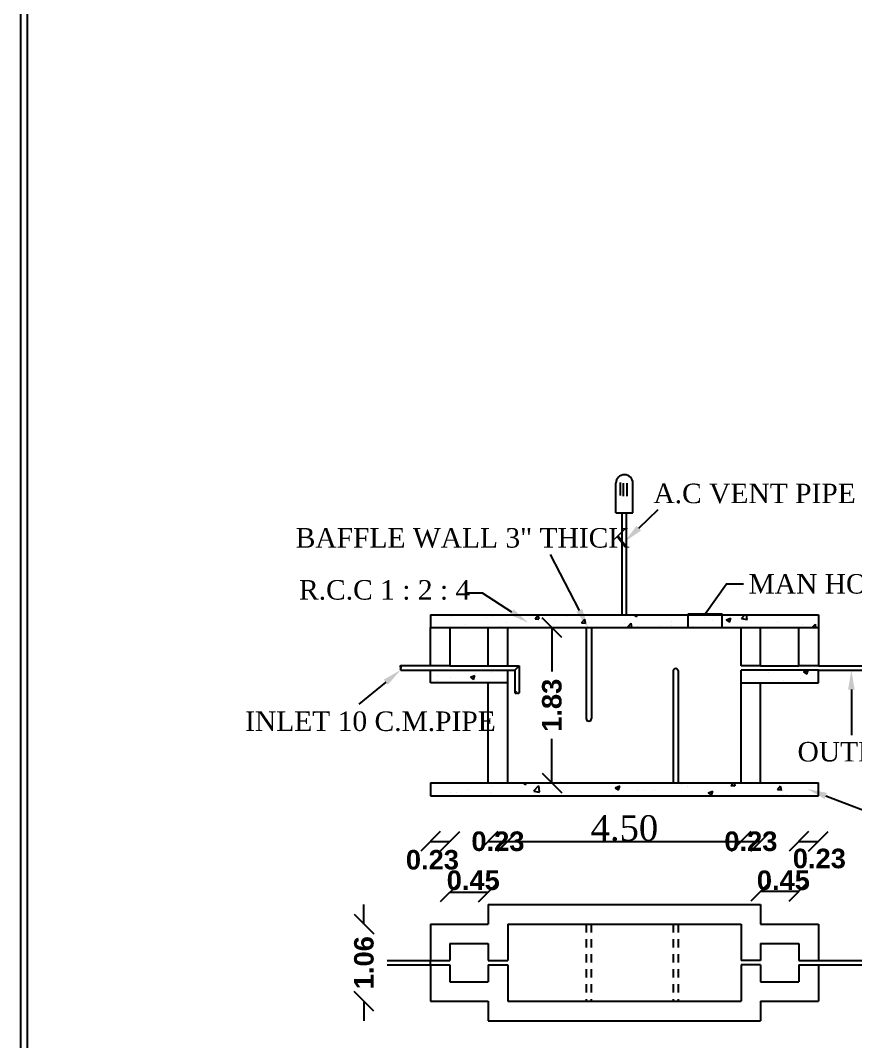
# Model space of a CAD drawing. Header units: metres. Extents: x 5701 to 70840, y 2546 to 3839.
# Drawn here: x 5971.6 to 5984.11, y 2608.38 to 2623.68 of the extents above; entities that cross this region are included whole.
import ezdxf

# ---------------------------------------------------------------- set-up
doc = ezdxf.new("R2010")
doc.units = ezdxf.units.M
doc.linetypes.add('HIDDEN', pattern=[0.375, 0.25, -0.125])
doc.styles.add('1', font='times.ttf')
doc.styles.add('ROMAN', font='times.ttf')
doc.styles.add('style1', font='arialbd.ttf', dxfattribs={"height": 0.24})

# ---------------------------------------------------------------- blocks, each defined once
blk = doc.blocks.new('_Oblique')
at = {"color": 0, "linetype": 'ByBlock', "lineweight": -2}
blk.add_line((-0.5, -0.5), (0.5, 0.5), dxfattribs=at)
blk = doc.blocks.new('S72')
at = {"ltscale": 0.02}
for p, q in [((19331.412, 56190.147), (19331.412, 56190.592)), ((19331.477, 56190.605), (19331.477, 56190.409)), ((19331.521, 56190.594), (19331.521, 56190.398)), ((19331.576, 56190.594), (19331.576, 56190.398)), ((19331.666, 56190.147), (19331.666, 56190.592)), ((19331.412, 56190.147), (19331.666, 56190.147)), ((19331.507, 56190.147), (19331.571, 56190.147)), ((19331.507, 56188.62), (19331.507, 56190.147)), ((19331.571, 56188.62), (19331.571, 56190.147)), ((19328.633, 56188.62), (19334.445, 56188.62)), ((19328.633, 56188.62), (19328.633, 56188.429)), ((19328.953, 56188.6), (19328.953, 56188.6)), ((19329.471, 56188.578), (19329.471, 56188.578)), ((19329.539, 56188.62), (19329.564, 56188.618)), ((19329.565, 56188.617), (19329.564, 56188.62)), ((19329.988, 56188.556), (19329.988, 56188.556)), ((19330.202, 56188.562), (19330.248, 56188.618)), ((19330.202, 56188.562), (19330.259, 56188.557)), ((19330.26, 56188.557), (19330.249, 56188.617)), ((19330.256, 56188.567), (19330.256, 56188.567)), ((19330.303, 56188.553), (19330.303, 56188.553)), ((19330.671, 56188.601), (19330.671, 56188.601)), ((19330.897, 56188.502), (19330.944, 56188.557)), ((19330.955, 56188.496), (19330.944, 56188.556)), ((19331.04, 56188.61), (19331.04, 56188.61)), ((19331.677, 56188.62), (19331.722, 56188.59)), ((19331.722, 56188.59), (19331.732, 56188.62)), ((19332.736, 56188.588), (19332.736, 56188.588)), ((19332.859, 56188.54), (19332.859, 56188.54)), ((19333.066, 56188.545), (19333.134, 56188.571)), ((19333.066, 56188.545), (19333.114, 56188.513)), ((19333.115, 56188.513), (19333.134, 56188.571)), ((19333.293, 56188.564), (19333.346, 56188.62)), ((19333.293, 56188.564), (19333.379, 56188.551)), ((19333.379, 56188.551), (19333.371, 56188.62)), ((19334.391, 56188.614), (19334.391, 56188.614)), ((19334.445, 56188.62), (19334.445, 56188.429)), ((19328.633, 56188.429), (19334.445, 56188.429)), ((19328.633, 56187.857), (19328.633, 56188.429)), ((19328.64, 56188.491), (19328.64, 56188.491)), ((19328.925, 56188.429), (19328.925, 56187.857)), ((19329.158, 56188.469), (19329.158, 56188.469)), ((19329.269, 56188.437), (19329.269, 56188.437)), ((19329.449, 56188.44), (19329.449, 56188.44)), ((19329.498, 56187.857), (19329.498, 56188.429)), ((19329.675, 56188.448), (19329.675, 56188.448)), ((19329.767, 56188.505), (19329.767, 56188.505)), ((19329.79, 56187.857), (19329.79, 56188.429)), ((19330.061, 56188.521), (19330.061, 56188.521)), ((19330.475, 56188.513), (19330.475, 56188.513)), ((19330.505, 56188.534), (19330.505, 56188.534)), ((19330.897, 56188.501), (19330.955, 56188.496)), ((19330.966, 56188.428), (19330.966, 56187.066)), ((19330.998, 56188.428), (19330.966, 56188.428)), ((19331.023, 56188.512), (19331.023, 56188.512)), ((19331.047, 56188.428), (19331.047, 56187.066)), ((19331.54, 56188.49), (19331.54, 56188.49)), ((19331.592, 56188.441), (19331.639, 56188.496)), ((19331.592, 56188.441), (19331.65, 56188.436)), ((19331.65, 56188.435), (19331.639, 56188.496)), ((19331.735, 56188.447), (19331.735, 56188.447)), ((19332.058, 56188.468), (19332.058, 56188.468)), ((19332.238, 56188.52), (19332.238, 56188.52)), ((19332.249, 56188.46), (19332.249, 56188.46)), ((19332.329, 56188.429), (19332.334, 56188.436)), ((19332.335, 56188.429), (19332.334, 56188.435)), ((19332.492, 56188.492), (19332.492, 56188.492)), ((19332.575, 56188.447), (19332.575, 56188.447)), ((19333.288, 56187.857), (19333.288, 56188.429)), ((19333.58, 56187.857), (19333.58, 56188.429)), ((19333.826, 56188.517), (19333.826, 56188.517)), ((19334.153, 56187.857), (19334.153, 56188.429)), ((19334.215, 56188.469), (19334.215, 56188.469)), ((19334.352, 56188.429), (19334.403, 56188.483)), ((19334.409, 56188.429), (19334.403, 56188.483)), ((19334.445, 56188.429), (19334.445, 56187.857)), ((19328.925, 56187.857), (19328.187, 56187.857)), ((19328.187, 56187.794), (19329.79, 56187.794)), ((19328.633, 56187.603), (19328.633, 56187.794)), ((19329.246, 56187.792), (19329.246, 56187.792)), ((19329.498, 56187.857), (19329.96, 56187.857)), ((19329.79, 56186.102), (19329.79, 56187.794)), ((19332.27, 56187.788), (19332.27, 56186.102)), ((19332.346, 56187.788), (19332.346, 56186.102)), ((19333.58, 56187.857), (19333.288, 56187.857)), ((19334.445, 56187.794), (19333.288, 56187.794)), ((19333.58, 56187.794), (19333.288, 56187.794)), ((19333.288, 56186.102), (19333.288, 56187.794)), ((19334.445, 56187.857), (19334.153, 56187.857)), ((19334.223, 56187.765), (19334.291, 56187.791)), ((19334.272, 56187.732), (19334.291, 56187.791)), ((19334.445, 56187.857), (19335.434, 56187.857)), ((19334.445, 56187.794), (19335.434, 56187.794)), ((19334.445, 56187.603), (19334.445, 56187.794)), ((19328.739, 56187.644), (19328.739, 56187.644)), ((19328.742, 56187.719), (19328.742, 56187.719)), ((19328.939, 56187.676), (19328.939, 56187.676)), ((19329.231, 56187.685), (19329.298, 56187.711)), ((19329.231, 56187.685), (19329.279, 56187.652)), ((19329.279, 56187.653), (19329.299, 56187.711)), ((19329.304, 56187.741), (19329.304, 56187.741)), ((19329.551, 56187.756), (19329.551, 56187.756)), ((19333.298, 56187.771), (19333.298, 56187.771)), ((19333.693, 56187.755), (19333.693, 56187.755)), ((19333.928, 56187.635), (19333.928, 56187.635)), ((19334.171, 56187.667), (19334.171, 56187.667)), ((19334.223, 56187.765), (19334.271, 56187.732)), ((19329.79, 56187.603), (19328.633, 56187.603)), ((19329.498, 56186.102), (19329.498, 56187.603)), ((19333.288, 56187.603), (19334.445, 56187.603)), ((19333.58, 56186.102), (19333.58, 56187.603)), ((19328.633, 56186.102), (19334.445, 56186.102)), ((19328.633, 56186.102), (19328.633, 56185.911)), ((19329.79, 56186.102), (19333.288, 56186.102)), ((19330.017, 56186.102), (19330.058, 56186.075)), ((19330.058, 56186.075), (19330.067, 56186.102)), ((19331.033, 56186.1), (19331.033, 56186.1)), ((19332.27, 56186.102), (19332.301, 56186.102)), ((19332.593, 56186.098), (19332.593, 56186.098)), ((19333.138, 56186.064), (19333.17, 56186.102)), ((19333.197, 56186.052), (19333.187, 56186.102)), ((19334.445, 56185.911), (19334.445, 56186.102)), ((19328.94, 56185.966), (19328.94, 56185.966)), ((19329.027, 56185.965), (19329.027, 56185.965)), ((19329.183, 56185.998), (19329.183, 56185.998)), ((19329.513, 56185.964), (19329.513, 56185.964)), ((19329.544, 56185.943), (19329.544, 56185.943)), ((19329.55, 56186.046), (19329.55, 56186.046)), ((19330.017, 56186.037), (19330.017, 56186.037)), ((19330.181, 56185.983), (19330.256, 56186.062)), ((19330.182, 56185.98), (19330.268, 56185.966)), ((19330.267, 56185.968), (19330.256, 56186.06)), ((19330.468, 56186.003), (19330.468, 56186.003)), ((19331.371, 56185.937), (19331.371, 56185.937)), ((19331.403, 56186.031), (19331.47, 56186.057)), ((19331.403, 56186.03), (19331.451, 56185.997)), ((19331.451, 56185.997), (19331.471, 56186.056)), ((19331.738, 56185.985), (19331.738, 56185.985)), ((19331.831, 56185.984), (19331.831, 56185.984)), ((19331.993, 56185.986), (19331.993, 56185.986)), ((19332.35, 56186.066), (19332.35, 56186.066)), ((19332.396, 56186.081), (19332.396, 56186.081)), ((19332.483, 56186.048), (19332.483, 56186.048)), ((19332.795, 56185.953), (19332.863, 56185.979)), ((19332.795, 56185.952), (19332.844, 56185.919)), ((19332.844, 56185.92), (19332.864, 56185.978)), ((19333.136, 56186.063), (19333.194, 56186.058)), ((19333.831, 56186.002), (19333.889, 56185.997)), ((19333.833, 56186.003), (19333.879, 56186.059)), ((19333.892, 56185.991), (19333.881, 56186.051)), ((19333.896, 56185.936), (19333.896, 56185.936)), ((19328.633, 56185.911), (19334.445, 56185.911)), ((19330.061, 56185.921), (19330.061, 56185.921)), ((19331.496, 56185.917), (19331.496, 56185.917)), ((19333.927, 56185.925), (19333.927, 56185.925)), ((19333.961, 56185.928), (19333.961, 56185.928)), ((19329.498, 56184.281), (19333.58, 56184.281)), ((19329.498, 56184.281), (19329.498, 56183.989)), ((19333.58, 56184.281), (19333.58, 56183.989)), ((19328.633, 56183.989), (19329.498, 56183.989)), ((19328.633, 56183.989), (19328.633, 56183.442)), ((19329.79, 56183.989), (19333.288, 56183.989)), ((19329.79, 56183.989), (19329.79, 56183.442)), ((19333.288, 56183.989), (19333.288, 56183.442)), ((19333.58, 56183.989), (19334.445, 56183.989)), ((19334.445, 56183.989), (19334.445, 56183.442)), ((19328.925, 56183.696), (19329.498, 56183.696)), ((19328.925, 56183.696), (19328.925, 56183.442)), ((19329.498, 56183.696), (19329.498, 56183.442)), ((19333.58, 56183.696), (19334.153, 56183.696)), ((19333.58, 56183.696), (19333.58, 56183.442)), ((19334.153, 56183.696), (19334.153, 56183.442)), ((19327.982, 56183.442), (19328.925, 56183.442)), ((19327.982, 56183.378), (19328.925, 56183.378)), ((19328.633, 56183.378), (19328.633, 56182.831)), ((19328.925, 56183.378), (19328.925, 56183.124)), ((19329.498, 56183.442), (19329.79, 56183.442)), ((19329.498, 56183.378), (19329.498, 56183.124)), ((19329.498, 56183.378), (19329.79, 56183.378)), ((19329.79, 56183.378), (19329.79, 56182.831)), ((19333.58, 56183.442), (19333.288, 56183.442)), ((19333.288, 56183.378), (19333.288, 56182.831)), ((19333.58, 56183.378), (19333.288, 56183.378)), ((19333.58, 56183.378), (19333.58, 56183.124)), ((19334.153, 56183.442), (19335.142, 56183.442)), ((19334.153, 56183.378), (19335.142, 56183.378)), ((19334.153, 56183.378), (19334.153, 56183.124)), ((19334.445, 56183.378), (19334.445, 56182.831)), ((19328.925, 56183.124), (19329.498, 56183.124)), ((19333.58, 56183.124), (19334.153, 56183.124)), ((19328.633, 56182.831), (19329.498, 56182.831)), ((19329.498, 56182.831), (19329.498, 56182.539)), ((19329.79, 56182.831), (19333.288, 56182.831)), ((19333.58, 56182.831), (19334.445, 56182.831)), ((19333.58, 56182.831), (19333.58, 56182.539)), ((19329.498, 56182.539), (19333.58, 56182.539))]:
    blk.add_line(p, q, dxfattribs=at)
for p, q in [((19331.754, 56189.918), (19332.046, 56190.197)), ((19330.453, 56188.429), (19330.453, 56187.771)), ((19330.453, 56186.102), (19330.453, 56186.761)), ((19328.633, 56185.227), (19328.925, 56185.227)), ((19329.498, 56185.227), (19329.79, 56185.227)), ((19329.79, 56185.227), (19333.288, 56185.227)), ((19333.288, 56185.227), (19333.58, 56185.227)), ((19334.153, 56185.227), (19334.445, 56185.227)), ((19328.925, 56184.466), (19329.498, 56184.466)), ((19333.58, 56184.479), (19334.153, 56184.479)), ((19327.637, 56183.989), (19327.637, 56184.281)), ((19328.633, 56183.378), (19328.633, 56183.442)), ((19327.637, 56182.831), (19327.637, 56182.539))]:
    blk.add_line(p, q)
at = {"ltscale": 0.5}
for p, q in [((19330.864, 56188.688), (19330.434, 56189.524)), ((19332.492, 56188.429), (19332.492, 56188.636)), ((19332.492, 56188.636), (19333.002, 56188.636)), ((19333.002, 56188.429), (19333.002, 56188.636)), ((19328.925, 56187.857), (19329.498, 56187.857)), ((19329.79, 56187.794), (19329.897, 56187.794)), ((19329.897, 56187.794), (19329.96, 56187.857)), ((19329.897, 56187.794), (19329.897, 56187.454)), ((19329.96, 56187.857), (19329.96, 56187.454)), ((19333.58, 56187.857), (19334.153, 56187.857))]:
    blk.add_line(p, q, dxfattribs=at)
at = {"linetype": 'HIDDEN', "ltscale": 0.5}
for p, q in [((19330.966, 56183.989), (19330.966, 56182.831)), ((19331.042, 56183.989), (19331.042, 56182.831)), ((19332.27, 56183.989), (19332.27, 56182.831)), ((19332.346, 56183.989), (19332.346, 56182.831))]:
    blk.add_line(p, q, dxfattribs=at)
at = {"ltscale": 0.5}
for points in [[(19332.747, 56188.636), (19333.067, 56189.085), (19333.326, 56189.085)], [(19334.94, 56187.501), (19334.94, 56186.819)]]:
    blk.add_lwpolyline(points, dxfattribs=at)
for points in [[(19329.85, 56188.663), (19329.411, 56188.945), (19329.167, 56188.945)], [(19327.962, 56187.611), (19327.559, 56187.281)], [(19334.555, 56185.908), (19335.187, 56185.67)]]:
    blk.add_lwpolyline(points)
at = {"ltscale": 0.02}
blk.add_arc((19331.539, 56190.592), 0.127, 0, 180, dxfattribs=at)
at = {"ltscale": 0.5}
for centre, radius, start, end in [((19328.197, 56187.842), 0.0182, 124.6399, 240.9463), ((19328.203, 56187.809), 0.0223, 130.0621, 224.6555), ((19328.179, 56187.841), 0.0175, 300.8575, 64.7288), ((19332.308, 56187.776), 0.0398, 16.7041, 163.2959), ((19329.913, 56187.447), 0.0175, 30.8575, 154.7288), ((19329.912, 56187.465), 0.0182, 214.6399, 330.9463), ((19329.945, 56187.47), 0.0223, 220.0621, 314.6555), ((19331.006, 56187.069), 0.0407, 184.0267, 355.9733)]:
    blk.add_arc(centre, radius, start, end, dxfattribs=at)
for points in [[(19331.788, 56189.883), (19331.543, 56189.717), (19331.721, 56189.954)], [(19330.907, 56188.71), (19330.998, 56188.428), (19330.82, 56188.666)], [(19334.891, 56187.501), (19334.94, 56187.794), (19334.988, 56187.501)]]:
    blk.add_solid(points, dxfattribs=at)
for points in [[(19329.877, 56188.704), (19330.096, 56188.505), (19329.824, 56188.622)], [(19327.931, 56187.649), (19328.188, 56187.796), (19327.993, 56187.573)], [(19334.538, 56185.863), (19334.282, 56186.012), (19334.573, 56185.954)]]:
    blk.add_solid(points)
for p, xscale, yscale, zscale, rotation in [((19330.453, 56188.429), 0.292521546790779, 0.292521546790779, 0.292521546790779, 90), ((19330.453, 56186.102), 0.292521546790779, 0.292521546790779, 0.292521546790779, 270), ((19328.633, 56185.227), 0.2925215467906337, 0.2925215467906337, 0.2925215467906337, 180), ((19329.498, 56185.227), 0.2925215467906337, 0.2925215467906337, 0.2925215467906337, 180), ((19329.79, 56185.227), 0.2938507163280135, 0.2938507163280135, 0.2938507163280135, 180), ((19329.79, 56185.23), 0.2925215467906337, 0.2925215467906337, 0.2925215467906337, 180), ((19333.288, 56185.227), 0.2925215467906337, 0.2925215467906337, 0.2925215467906337, 180), ((19334.153, 56185.227), 0.2925215467906337, 0.2925215467906337, 0.2925215467906337, 180), ((19328.925, 56184.466), 0.2925215467906337, 0.2925215467906337, 0.2925215467906337, 180), ((19333.58, 56184.479), 0.2925215467906337, 0.2925215467906337, 0.2925215467906337, 180), ((19327.637, 56183.989), 0.292521546790779, 0.292521546790779, 0.292521546790779, 270), ((19327.637, 56182.831), 0.292521546790779, 0.292521546790779, 0.292521546790779, 90)]:
    blk.add_blockref('_Oblique', p, dxfattribs=dict(xscale=xscale, yscale=yscale, zscale=zscale, rotation=rotation))
for p, xscale, yscale, zscale in [((19328.925, 56185.227), 0.2925215467906337, 0.2925215467906337, 0.2925215467906337), ((19329.79, 56185.227), 0.2925215467906337, 0.2925215467906337, 0.2925215467906337), ((19333.288, 56185.227), 0.2938507163280135, 0.2938507163280135, 0.2938507163280135), ((19333.288, 56185.23), 0.2925215467906337, 0.2925215467906337, 0.2925215467906337), ((19333.58, 56185.227), 0.2925215467906337, 0.2925215467906337, 0.2925215467906337), ((19334.445, 56185.227), 0.2925215467906337, 0.2925215467906337, 0.2925215467906337), ((19329.498, 56184.466), 0.2925215467906337, 0.2925215467906337, 0.2925215467906337), ((19334.153, 56184.479), 0.2925215467906337, 0.2925215467906337, 0.2925215467906337)]:
    blk.add_blockref('_Oblique', p, dxfattribs=dict(xscale=xscale, yscale=yscale, zscale=zscale))
at = {"style": 'ROMAN'}
for s, p in [('A.C VENT PIPE', (19331.974, 56190.294)), ('BAFFLE WALL 3" THICK', (19326.614, 56189.628)), ('MAN HOLE COVER', (19333.399, 56188.939)), ('R.C.C 1 : 2 : 4', (19326.664, 56188.849)), ('INLET 10 C.M.PIPE', (19325.856, 56186.881)), ('OUTLET 10 C.M.PIPE', (19334.133, 56186.424))]:
    blk.add_text(s, height=0.29252, dxfattribs=at).set_placement(p)
at = {"char_height": 0.2925, "attachment_point": 5, "rotation": 90, "style": 'style1'}
for s, insert in [('\\A1;1.83', (19330.453, 56187.266)), ('1.06', (19327.637, 56183.41))]:
    blk.add_mtext(s, dxfattribs=dict(at, insert=insert))
at = {"attachment_point": 5}
for s, insert, char_height, style in [('4.50', (19331.539, 56185.423), 0.3833, '1'), ('\\A1;0.23', (19329.644, 56185.227), 0.2925, 'style1'), ('\\A1;0.23', (19333.434, 56185.227), 0.2925, 'style1'), ('\\A1;0.23', (19328.662, 56184.95), 0.2925, 'style1'), ('\\A1;0.23', (19334.46, 56184.969), 0.2925, 'style1'), ('\\A1;0.45', (19329.274, 56184.643), 0.2925, 'style1'), ('\\A1;0.45', (19333.921, 56184.643), 0.2925, 'style1')]:
    blk.add_mtext(s, dxfattribs=dict(at, insert=insert, char_height=char_height, style=style))

msp = doc.modelspace()

# ---------------------------------------------------------------- linework, layer by layer
for points in [[(5971.59879, 2677.85317), (5971.59879, 2593.85317), (6091.59879, 2593.85317), (6091.59879, 2677.85317)], [(5971.69879, 2677.75317), (5971.69879, 2593.95317), (6091.49879, 2593.95317), (6091.49879, 2677.75317)]]:
    msp.add_lwpolyline(points, close=True)

# ---------------------------------------------------------------- block references
msp.add_blockref('S72', (-13350.89009, -53573.84687))

doc.saveas('drawing.dxf')
